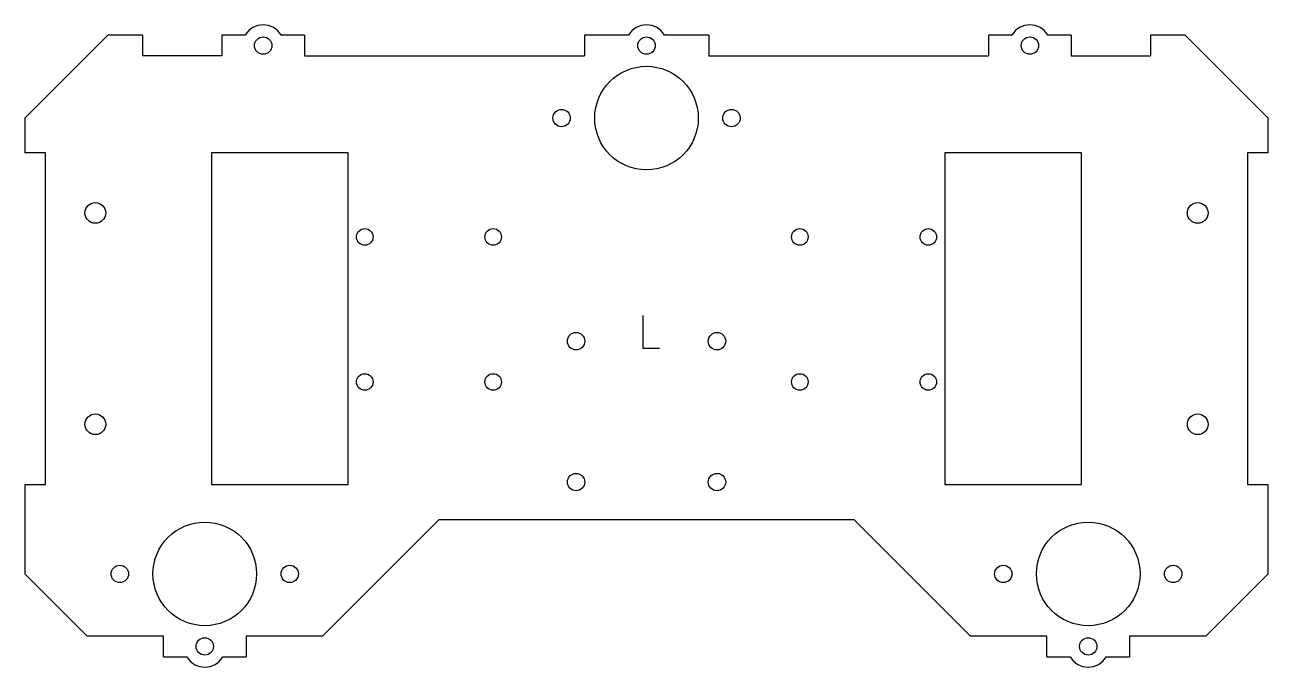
# Model space of a CAD drawing. Header units: millimetres. Extents: x -149 to 151, y -77 to 78.
import ezdxf

# ---------------------------------------------------------------- set-up
doc = ezdxf.new("R2010")
doc.units = ezdxf.units.MM
doc.header["$PDSIZE"] = -1

msp = doc.modelspace()

# ---------------------------------------------------------------- linework, layer by layer
at = {"color": 7, "linetype": 'Continuous', "lineweight": 25}
for p, q in [((-129.16, 75.56), (-149.16, 55.56)), ((-120.76, 75.56), (-129.16, 75.56)), ((-120.76, 75.56), (-120.76, 70.56)), ((-101.66, 75.56), (-101.66, 70.56)), ((-95.99, 75.56), (-101.66, 75.56)), ((-81.66, 75.56), (-87.33, 75.56)), ((-81.66, 75.56), (-81.66, 70.56)), ((-14.16, 75.56), (-14.16, 70.56)), ((-3.49, 75.56), (-14.16, 75.56)), ((15.84, 75.56), (5.17, 75.56)), ((15.84, 75.56), (15.84, 70.56)), ((83.34, 75.56), (83.34, 70.56)), ((89.01, 75.56), (83.34, 75.56)), ((103.34, 75.56), (97.67, 75.56)), ((103.34, 75.56), (103.34, 70.56)), ((122.44, 75.56), (122.44, 70.56)), ((130.84, 75.56), (122.44, 75.56)), ((150.84, 55.56), (130.84, 75.56)), ((-101.66, 70.56), (-120.76, 70.56)), ((-81.66, 70.56), (-14.16, 70.56)), ((15.84, 70.56), (83.34, 70.56)), ((103.34, 70.56), (122.44, 70.56)), ((-149.16, 55.56), (-149.16, 47.16)), ((150.84, 47.16), (150.84, 55.56)), ((-144.16, 47.16), (-149.16, 47.16)), ((-144.16, -32.84), (-144.16, 47.16)), ((-71.16, 47.16), (-104.16, 47.16)), ((-104.16, 47.16), (-104.16, -32.84)), ((-71.16, -32.84), (-71.16, 47.16)), ((105.84, 47.16), (72.84, 47.16)), ((72.84, 47.16), (72.84, -32.84)), ((105.84, -32.84), (105.84, 47.16)), ((150.84, 47.16), (145.84, 47.16)), ((145.84, 47.16), (145.84, -32.84)), ((-149.16, -32.84), (-149.16, -54.44)), ((-149.16, -32.84), (-144.16, -32.84)), ((-104.16, -32.84), (-71.16, -32.84)), ((72.84, -32.84), (105.84, -32.84)), ((145.84, -32.84), (150.84, -32.84)), ((150.84, -54.44), (150.84, -32.84)), ((-77.33, -69.44), (-49.16, -41.28)), ((-49.16, -41.28), (50.84, -41.28)), ((50.84, -41.28), (79, -69.44)), ((-149.16, -54.44), (-134.16, -69.44)), ((135.84, -69.44), (150.84, -54.44)), ((-115.75, -69.44), (-134.16, -69.44)), ((-115.75, -74.44), (-115.75, -69.44)), ((-77.33, -69.44), (-95.75, -69.44)), ((-95.75, -69.44), (-95.75, -74.44)), ((97.42, -69.44), (79, -69.44)), ((97.42, -74.44), (97.42, -69.44)), ((135.84, -69.44), (117.42, -69.44)), ((117.42, -69.44), (117.42, -74.44)), ((-115.75, -74.44), (-110.08, -74.44)), ((-101.42, -74.44), (-95.75, -74.44)), ((97.42, -74.44), (103.09, -74.44)), ((111.75, -74.44), (117.42, -74.44))]:
    msp.add_line(p, q, dxfattribs=at)
at = {"color": 7, "linetype": 'Continuous'}
for q in [(0, 7.94), (3.97, 0)]:
    msp.add_line((0, 0), q, dxfattribs=at)
at = {"color": 7, "linetype": 'Continuous', "lineweight": 25}
for centre, radius in [((-91.66, 73.06), 2.1), ((0.84, 73.06), 2.1), ((93.34, 73.06), 2.1), ((0.84, 55.56), 12.5), ((-19.66, 55.56), 2.1), ((21.34, 55.56), 2.1), ((-132.16, 32.66), 2.5), ((133.84, 32.66), 2.5), ((-67.16, 26.88), 2), ((-36.16, 26.88), 2), ((37.84, 26.88), 2), ((68.84, 26.88), 2), ((-16.16, 1.72), 2.1), ((17.84, 1.72), 2.1), ((-67.16, -8.12), 2), ((-36.16, -8.12), 2), ((37.84, -8.12), 2), ((68.84, -8.12), 2), ((-132.16, -18.34), 2.5), ((133.84, -18.34), 2.5), ((-16.16, -32.28), 2.1), ((17.84, -32.28), 2.1), ((-105.75, -54.44), 12.5), ((107.42, -54.44), 12.5), ((-126.25, -54.44), 2.1), ((-85.25, -54.44), 2.1), ((86.92, -54.44), 2.1), ((127.92, -54.44), 2.1), ((-105.75, -71.94), 2.1), ((107.42, -71.94), 2.1)]:
    msp.add_circle(centre, radius, dxfattribs=at)
for centre, start, end in [((-91.66, 73.06), 30, 150), ((0.84, 73.06), 30, 150), ((93.34, 73.06), 30, 150), ((-105.75, -71.94), 210, 330), ((107.42, -71.94), 210, 330)]:
    msp.add_arc(centre, 5, start, end, dxfattribs=at)
at = {"color": 7, "linetype": 'Continuous'}
msp.add_point((0, 0), dxfattribs=at)

doc.saveas('drawing.dxf')
